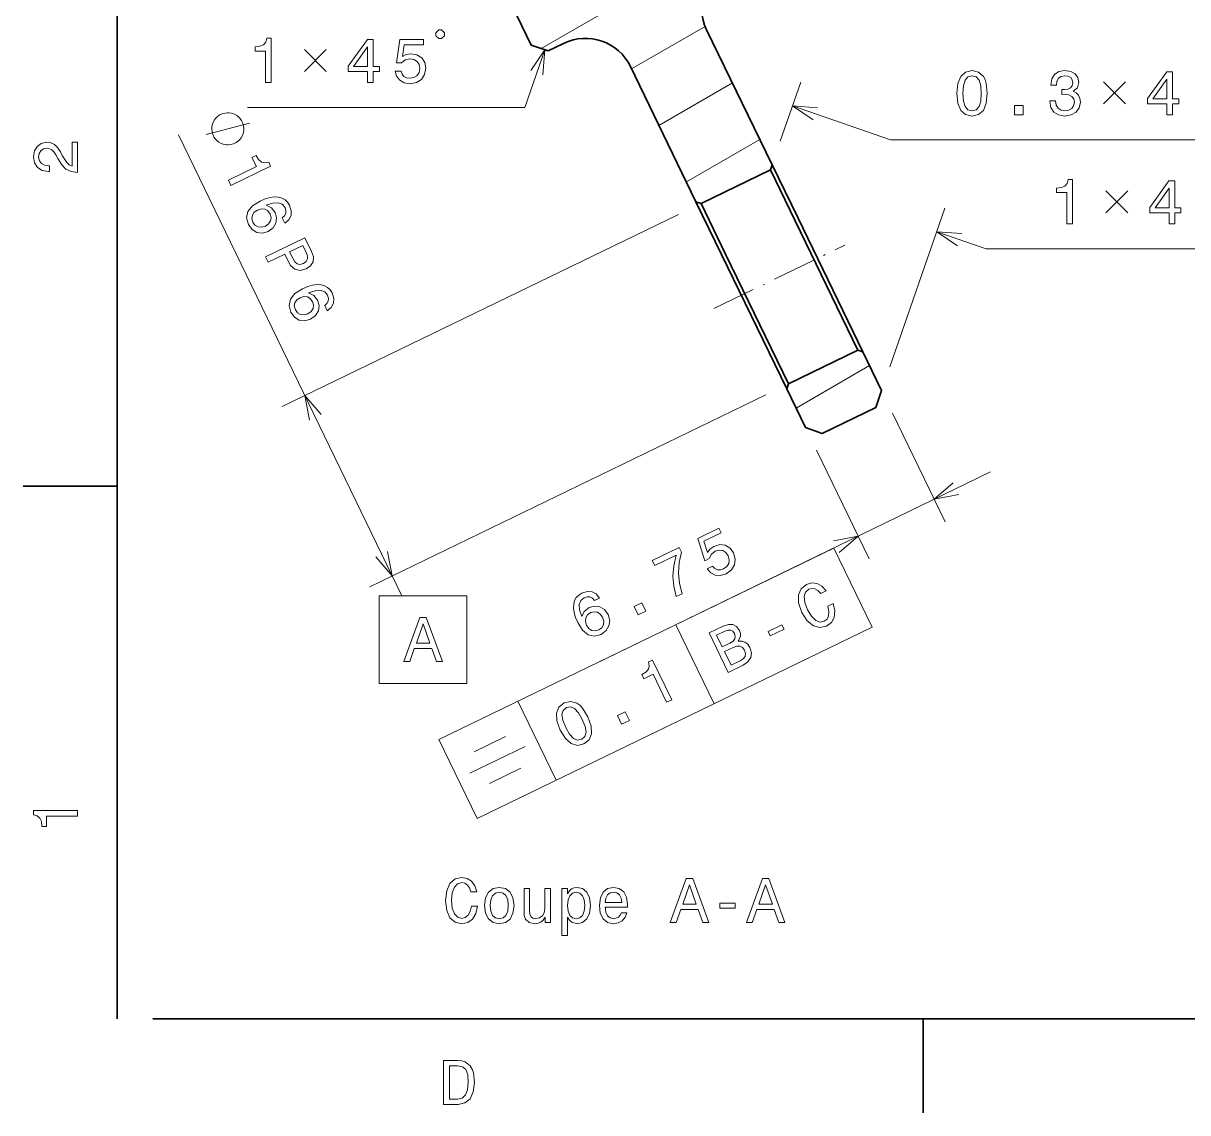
# Model space of a CAD drawing. Extents: x 0 to 297, y 0 to 210.
# Drawn here: x 2.5 to 95.4, y 2.5 to 89.4 of the extents above; entities that cross this region are included whole.
import ezdxf

# ---------------------------------------------------------------- set-up
doc = ezdxf.new("R2010")
doc.units = 0
doc.linetypes.add('DASHDOT', pattern=[18.5, 12, -3, 0.5, -3])

msp = doc.modelspace()

# ---------------------------------------------------------------- linework, layer by layer
at = {"color": 7, "lineweight": 35}
for p, q in [((10, 200), (10, 10)), ((12.844055, 10), (289.844055, 10))]:
    msp.add_line(p, q, dxfattribs=at)
at = {"color": 7, "lineweight": 13, "ltscale": 0.47381}
msp.add_line((43.838928, 87.402451), (60.252174, 96.878647), dxfattribs=at)
at = {"color": 7, "lineweight": 35, "ltscale": 0.175}
msp.add_line((39.987976, 93.978317), (43.041229, 87.679298), dxfattribs=at)
at = {"color": 7, "lineweight": 13, "ltscale": 0.169492}
msp.add_line((51.042458, 85.787903), (56.913826, 89.177742), dxfattribs=at)
at = {"color": 7, "lineweight": 35, "ltscale": 0.29935}
for p, q in [((62.255589, 78.129936), (57.032784, 88.904846)), ((50.958729, 85.96064), (56.181534, 75.185722))]:
    msp.add_line(p, q, dxfattribs=at)
at = {"color": 7, "lineweight": 35, "ltscale": 0.035355}
for p, q in [((44.377266, 87.215622), (43.041229, 87.679298)), ((70.990509, 60.109333), (70.526833, 58.773293)), ((64.916458, 57.165123), (66.252495, 56.701443))]:
    msp.add_line(p, q, dxfattribs=at)
at = {"color": 7, "lineweight": 35, "ltscale": 0.034375}
msp.add_line((45.614574, 87.815369), (44.377266, 87.215622), dxfattribs=at)
at = {"color": 7, "lineweight": 13, "ltscale": 0.121992}
msp.add_line((44.116707, 87.306046), (42.5168, 82.696114), dxfattribs=at)
at = {"color": 7, "lineweight": 13, "ltscale": 0.169191}
for p, q in [((53.229057, 81.27684), (59.090019, 84.660667)), ((55.415657, 76.76577), (61.276619, 80.149597)), ((64.162056, 58.721497), (70.023018, 62.105324))]:
    msp.add_line(p, q, dxfattribs=at)
at = {"color": 7, "lineweight": 13, "ltscale": 0.124416}
msp.add_line((62.910629, 80.019623), (64.54232, 84.721153), dxfattribs=at)
at = {"color": 7, "lineweight": 13, "ltscale": 0.206682}
msp.add_line((63.886578, 82.831703), (71.696877, 80.121094), dxfattribs=at)
at = {"color": 7, "lineweight": 13}
for p, q in [((42.5168, 82.696114), (20.392063, 82.696114)), ((14.886398, 80.5196), (31.945692, 45.325397)), ((71.696877, 80.121094), (101.293655, 80.121094)), ((54.782166, 74.175209), (23.167107, 58.8508)), ((79.347679, 71.418694), (101.472412, 71.418694)), ((61.761032, 59.777454), (30.145973, 44.453041)), ((48.022282, 38.273884), (79.690475, 53.62405)), ((35.665493, 32.270061), (67.17511, 47.543365)), ((38.718746, 25.971041), (70.228363, 41.244347))]:
    msp.add_line(p, q, dxfattribs=at)
at = {"color": 7, "lineweight": 35, "ltscale": 0.010607}
for p, q in [((62.116501, 77.729088), (62.255589, 78.129936)), ((56.582363, 75.046585), (56.181534, 75.185722)), ((69.094414, 63.333298), (69.495239, 63.194157)), ((63.560272, 60.650795), (63.421185, 60.249947))]:
    msp.add_line(p, q, dxfattribs=at)
at = {"color": 7, "lineweight": 35, "ltscale": 0.116963}
msp.add_line((64.296318, 73.919792), (62.25565, 78.129807), dxfattribs=at)
at = {"color": 7, "lineweight": 35, "ltscale": 0.15375}
for p, q in [((56.582363, 75.046585), (62.116501, 77.729088)), ((63.560272, 60.650795), (69.094414, 63.333298))]:
    msp.add_line(p, q, dxfattribs=at)
at = {"color": 7, "lineweight": 35, "ltscale": 0.112725}
msp.add_line((64.083443, 73.671188), (62.116714, 77.728645), dxfattribs=at)
at = {"color": 7, "lineweight": 35, "ltscale": 0.116993}
msp.add_line((56.181076, 75.186676), (58.222267, 70.975586), dxfattribs=at)
at = {"color": 7, "lineweight": 35, "ltscale": 0.112764}
msp.add_line((56.581886, 75.047569), (58.549301, 70.988693), dxfattribs=at)
at = {"color": 7, "lineweight": 13, "ltscale": 0.335607}
msp.add_line((71.646255, 61.998775), (76.047699, 74.680992), dxfattribs=at)
at = {"color": 7, "lineweight": 35, "ltscale": 0.287199}
for p, q in [((69.094246, 63.333633), (64.083443, 73.671188)), ((58.549301, 70.988693), (63.560108, 60.651131))]:
    msp.add_line(p, q, dxfattribs=at)
at = {"color": 7, "lineweight": 35, "ltscale": 0.297957}
msp.add_line((69.494827, 63.195004), (64.296318, 73.919792), dxfattribs=at)
at = {"color": 7, "lineweight": 13, "ltscale": 0.104679}
msp.add_line((75.39196, 72.79155), (79.347679, 71.418694), dxfattribs=at)
at = {"color": 7, "linetype": 'DASHDOT', "lineweight": 13, "ltscale": 0.290705}
msp.add_line((57.606228, 66.653816), (68.069984, 71.7258), dxfattribs=at)
at = {"color": 7, "lineweight": 35, "ltscale": 0.298007}
msp.add_line((58.222267, 70.975586), (63.421646, 60.249001), dxfattribs=at)
at = {"color": 7, "lineweight": 35, "ltscale": 0.085703}
for p, q in [((70.990509, 60.109333), (69.495239, 63.194157)), ((63.421185, 60.249947), (64.916458, 57.165123))]:
    msp.add_line(p, q, dxfattribs=at)
at = {"color": 7, "lineweight": 35, "ltscale": 0.11875}
msp.add_line((70.526833, 58.773293), (66.252495, 56.701443), dxfattribs=at)
at = {"color": 7, "lineweight": 13, "ltscale": 0.240765}
for p, q in [((71.862869, 58.309612), (76.06353, 49.643436)), ((65.788818, 55.365402), (69.989471, 46.699226))]:
    msp.add_line(p, q, dxfattribs=at)
at = {"color": 7, "lineweight": 35, "ltscale": 0.1875}
for p, q in [((10, 52.5), (2.5, 52.5)), ((74.300003, 10), (74.300003, 2.5))]:
    msp.add_line(p, q, dxfattribs=at)
at = {"color": 7, "lineweight": 13, "ltscale": 0.175}
for p, q in [((67.17511, 47.543365), (70.228363, 41.244347)), ((54.569813, 41.433338), (57.623066, 35.134319)), ((41.964512, 35.323315), (45.017765, 29.024294)), ((35.665493, 32.270061), (38.718746, 25.971041))]:
    msp.add_line(p, q, dxfattribs=at)
at = {"color": 7, "lineweight": 13, "ltscale": 0.0437}
msp.add_line((31.945692, 45.325397), (32.70813, 43.752449), dxfattribs=at)
at = {"color": 7, "lineweight": 13}
for points in [[(35.650131, 88.196114), (35.883469, 88.196114), (36.116798, 88.429443), (36.116798, 88.662781), (35.883469, 88.896111), (35.650131, 88.896111), (35.416801, 88.662781), (35.416801, 88.429443)], [(21.819298, 84.696114), (22.278229, 84.696114), (22.278229, 88.221329), (21.935291, 88.221329), (21.844513, 87.913696), (21.662956, 87.706924), (21.385578, 87.585884), (21.002293, 87.54554), (21.002293, 87.187469), (21.819298, 87.187469)], [(29.973473, 84.696114), (30.427364, 84.696114), (30.427364, 85.563553), (30.926645, 85.563553), (30.926645, 85.96701), (30.427364, 85.96701), (30.427364, 88.120468), (29.96843, 88.120468), (28.435291, 86.007355), (28.435291, 85.563553), (29.973473, 85.563553)], [(28.858921, 85.96701), (29.973473, 87.535446), (29.973473, 85.96701)], [(32.181396, 85.60894), (32.292351, 85.195396), (32.539467, 84.872627), (32.90258, 84.670898), (33.366558, 84.595245), (33.875923, 84.686028), (34.274338, 84.933144), (34.526501, 85.326515), (34.622322, 85.830841), (34.536587, 86.299858), (34.29451, 86.668015), (33.916267, 86.905045), (33.427078, 86.990784), (33.048836, 86.930267), (32.756325, 86.76384), (32.897537, 87.706924), (34.430679, 87.706924), (34.430679, 88.120468), (32.559639, 88.120468), (32.282265, 86.264557), (32.685722, 86.264557), (32.97823, 86.501587), (33.351429, 86.587326), (33.674194, 86.531845), (33.92131, 86.370468), (34.077652, 86.123344), (34.133129, 85.805626), (34.077652, 85.4879), (33.916267, 85.240784), (33.669151, 85.084442), (33.351429, 85.028969), (33.084137, 85.06427), (32.877365, 85.180267), (32.726067, 85.361816), (32.650421, 85.60894)], [(76.999466, 83.83075), (77.075119, 83.038963), (77.312149, 82.474121), (77.690392, 82.13118), (78.21489, 82.020226), (78.734337, 82.13118), (79.112579, 82.474121), (79.344566, 83.038963), (79.425262, 83.83075), (79.344566, 84.617493), (79.248749, 84.930168), (79.112579, 85.187378), (78.734337, 85.530319), (78.21489, 85.646309), (77.690392, 85.530319), (77.312149, 85.182335), (77.075119, 84.617493)], [(84.416039, 83.22052), (84.416039, 83.185211), (84.496735, 82.701065), (84.733765, 82.337952), (85.106964, 82.105965), (85.601196, 82.020226), (86.125694, 82.105965), (86.519066, 82.327866), (86.771225, 82.680893), (86.862, 83.134781), (86.821655, 83.432335), (86.710709, 83.674408), (86.529152, 83.861008), (86.287079, 83.997177), (86.614883, 84.269508), (86.730881, 84.703224), (86.655228, 85.096596), (86.43837, 85.39415), (86.085342, 85.58075), (85.601196, 85.646309), (85.147308, 85.565613), (84.799324, 85.343719), (84.57238, 84.990692), (84.496735, 84.521667), (84.496735, 84.486366), (84.94558, 84.486366), (84.985924, 84.809135), (85.11705, 85.041122), (85.328865, 85.182335), (85.626411, 85.232765), (85.888657, 85.192421), (86.080307, 85.08651), (86.196297, 84.915039), (86.241684, 84.683052), (86.196297, 84.435936), (86.075256, 84.269508), (85.863449, 84.16864), (85.575981, 84.138382), (85.379295, 84.143425), (85.379295, 83.74501), (85.626411, 83.755096), (85.944138, 83.709709), (86.181168, 83.588669), (86.32238, 83.391983), (86.37281, 83.134781), (86.317337, 82.842278), (86.171082, 82.625412), (85.939095, 82.48925), (85.631454, 82.443863), (85.313736, 82.494293), (85.081741, 82.645592), (84.935493, 82.887665), (84.88002, 83.22052)], [(93.750336, 82.121094), (94.204224, 82.121094), (94.204224, 82.988525), (94.703506, 82.988525), (94.703506, 83.391983), (94.204224, 83.391983), (94.204224, 85.545441), (93.745285, 85.545441), (92.212143, 83.432335), (92.212143, 82.988525), (93.750336, 82.988525)], [(77.48362, 83.83075), (77.523964, 84.440979), (77.650047, 84.879738), (77.876991, 85.13694), (78.21489, 85.227722), (78.547737, 85.13694), (78.774689, 84.879738), (78.900764, 84.440979), (78.941109, 83.83075), (78.900764, 83.215469), (78.774689, 82.776711), (78.547737, 82.519508), (78.21489, 82.433777), (77.876991, 82.519508), (77.650047, 82.776711), (77.523964, 83.215469)], [(92.63578, 83.391983), (93.750336, 84.960434), (93.750336, 83.391983)], [(81.602928, 82.121094), (82.298889, 82.121094), (82.298889, 82.872536), (81.602928, 82.872536)], [(19.380398, 79.845634), (19.485382, 79.896523), (19.669907, 80.050789), (19.801937, 80.179611), (19.881477, 80.28299), (19.988064, 80.464302), (20.06921, 80.698112), (20.097862, 80.906479), (20.099464, 81.036903), (20.075626, 81.219818), (20.026344, 81.455231), (19.975456, 81.560219), (19.924568, 81.665199), (19.770302, 81.849724), (19.641476, 81.981758), (19.538097, 82.061295), (19.356781, 82.167885), (19.122974, 82.249023), (18.914612, 82.277679), (18.784187, 82.279282), (18.601265, 82.255447), (18.365856, 82.206161), (18.260872, 82.155273), (18.155888, 82.104385), (17.971363, 81.950119), (17.839333, 81.821297), (17.759792, 81.717918), (17.653206, 81.536598), (17.57206, 81.302795), (17.543407, 81.094429), (17.541805, 80.964005), (17.565643, 80.781082), (17.614925, 80.54567), (17.665813, 80.440689), (17.716702, 80.335709), (17.870968, 80.151184), (17.999794, 80.01915), (18.103172, 79.939613), (18.284489, 79.833023), (18.518295, 79.751877), (18.726658, 79.723228), (18.857082, 79.721619), (19.040005, 79.745461), (19.275414, 79.794746)], [(6.833213, 77.519447), (6.833213, 79.925072), (6.399496, 79.925072), (6.399496, 78.023773), (6.162464, 78.129684), (5.965778, 78.311241), (5.607709, 78.871033), (5.456412, 79.168587), (5.239553, 79.501442), (4.987392, 79.738472), (4.689842, 79.874641), (4.351945, 79.925072), (3.928314, 79.839333), (3.595461, 79.602303), (3.383646, 79.239189), (3.307997, 78.770172), (3.393732, 78.286018), (3.630764, 77.91787), (4.009006, 77.680832), (4.508286, 77.600143), (4.578891, 77.600143), (4.578891, 78.059074), (4.538545, 78.059074), (4.195605, 78.104462), (3.943444, 78.240631), (3.782061, 78.457489), (3.726585, 78.744957), (3.777017, 79.03746), (3.903098, 79.254318), (4.099784, 79.395531), (4.346902, 79.445961), (4.578891, 79.41066), (4.775577, 79.314842), (4.947046, 79.153458), (5.098343, 78.931557), (5.259727, 78.634003), (5.572406, 78.139771), (5.90526, 77.791786), (6.308718, 77.585014), (6.818084, 77.519447)], [(18.864349, 76.898148), (19.064529, 76.485176), (22.236729, 78.022797), (22.087147, 78.331398), (21.770721, 78.2789), (21.505463, 78.352081), (21.275558, 78.548889), (21.072075, 78.876198), (20.749863, 78.720016), (21.10622, 77.984825)], [(85.77491, 73.418694), (86.233849, 73.418694), (86.233849, 76.943909), (85.890907, 76.943909), (85.800125, 76.636269), (85.618576, 76.429497), (85.341194, 76.308464), (84.957909, 76.268112), (84.957909, 75.910049), (85.77491, 75.910049)], [(93.929092, 73.418694), (94.38298, 73.418694), (94.38298, 74.286125), (94.882263, 74.286125), (94.882263, 74.689583), (94.38298, 74.689583), (94.38298, 76.843048), (93.924049, 76.843048), (92.390907, 74.729935), (92.390907, 74.286125), (93.929092, 74.286125)], [(92.814537, 74.689583), (93.929092, 76.258026), (93.929092, 74.689583)], [(23.362328, 73.480667), (23.688126, 73.745079), (23.863628, 74.076744), (23.886497, 74.468933), (23.751915, 74.896889), (23.590363, 75.149246), (23.391949, 75.338898), (23.152275, 75.474922), (22.869007, 75.550583), (22.553413, 75.565742), (22.200958, 75.518204), (21.811646, 75.407959), (21.398945, 75.230331), (20.789719, 74.845352), (20.430069, 74.396408), (20.322483, 73.901505), (20.464752, 73.365189), (20.759819, 72.964577), (21.135895, 72.73214), (21.577309, 72.677086), (22.041294, 72.806717), (22.435028, 73.092842), (22.665127, 73.462181), (22.717701, 73.885582), (22.596737, 74.320137), (22.296997, 74.707268), (21.882137, 74.904099), (22.414333, 75.077995), (22.843243, 75.106552), (23.164326, 74.987572), (23.38652, 74.714172), (23.460201, 74.469666), (23.44849, 74.251015), (23.344646, 74.06057), (23.15995, 73.898186)], [(21.82338, 73.24472), (21.513279, 73.156059), (21.233852, 73.177536), (20.989639, 73.311363), (20.821072, 73.543503), (20.736668, 73.83326), (20.778362, 74.105667), (20.932404, 74.342865), (21.198513, 74.522293), (21.501881, 74.613297), (21.776768, 74.589615), (22.014103, 74.446846), (22.200405, 74.189674), (22.269272, 73.920418), (22.232254, 73.661484), (22.080551, 73.431023)], [(21.829803, 70.780266), (22.032181, 70.362755), (23.36187, 71.007278), (23.586246, 70.544388), (23.83551, 70.087952), (24.174728, 69.792809), (24.599911, 69.701866), (25.061562, 69.824753), (25.421047, 70.077469), (25.618965, 70.397583), (25.646233, 70.780693), (25.507252, 71.217728), (24.979313, 72.306892)], [(25.066513, 71.144203), (25.171268, 70.858711), (25.181831, 70.617241), (25.080189, 70.422256), (24.850384, 70.260422), (24.56517, 70.178223), (24.346939, 70.223763), (24.164066, 70.392921), (24.002789, 70.667831), (23.74762, 71.19426), (24.79594, 71.7024)], [(26.752331, 66.486916), (27.078129, 66.75132), (27.253632, 67.082993), (27.276501, 67.475174), (27.141918, 67.903137), (26.980366, 68.155495), (26.781952, 68.345146), (26.542278, 68.481171), (26.25901, 68.556831), (25.943417, 68.571991), (25.590961, 68.524452), (25.201649, 68.414207), (24.788948, 68.23658), (24.179722, 67.851601), (23.820072, 67.402657), (23.712486, 66.907753), (23.854755, 66.371437), (24.149822, 65.970825), (24.525898, 65.738388), (24.967312, 65.683334), (25.431297, 65.812965), (25.825031, 66.099091), (26.05513, 66.46843), (26.107704, 66.89183), (25.98674, 67.326385), (25.687, 67.713516), (25.272141, 67.910347), (25.804337, 68.084244), (26.233246, 68.112801), (26.554329, 67.99382), (26.776524, 67.720421), (26.850204, 67.475906), (26.838493, 67.257263), (26.73465, 67.066818), (26.549953, 66.904434)], [(25.213383, 66.250969), (24.903282, 66.1623), (24.623856, 66.183784), (24.379642, 66.317612), (24.211075, 66.549751), (24.126671, 66.839508), (24.168365, 67.111916), (24.322407, 67.349113), (24.588516, 67.528542), (24.891884, 67.619545), (25.166771, 67.595863), (25.404106, 67.453094), (25.590408, 67.195923), (25.659275, 66.926666), (25.622257, 66.667732), (25.470554, 66.437271)], [(57.077984, 45.900333), (57.358204, 45.576595), (57.721359, 45.393936), (58.136101, 45.370792), (58.586613, 45.505096), (59.005375, 45.80896), (59.256104, 46.205109), (59.311432, 46.669075), (59.177685, 47.164692), (58.895958, 47.549347), (58.517544, 47.775047), (58.073792, 47.823364), (57.596188, 47.687138), (57.282219, 47.467697), (57.091599, 47.190353), (56.807312, 48.100586), (58.186928, 48.76931), (58.006546, 49.141441), (56.322876, 48.325336), (56.882782, 46.534294), (57.245838, 46.710274), (57.405666, 47.051155), (57.704094, 47.291084), (58.018738, 47.38195), (58.311501, 47.344513), (58.559975, 47.190334), (58.748478, 46.928627), (58.837143, 46.618523), (58.799706, 46.32576), (58.645527, 46.077286), (58.38382, 45.888783), (58.127895, 45.803963), (57.891235, 45.818153), (57.6759, 45.915535), (57.500038, 46.104912)], [(54.608906, 43.689117), (55.067265, 43.911293), (54.854065, 44.732685), (54.778519, 45.559151), (54.83609, 46.388496), (55.026909, 47.231987), (54.84433, 47.608658), (52.684147, 46.561577), (52.884323, 46.148598), (54.608841, 46.984505), (54.406605, 46.129875), (54.340099, 45.307411), (54.406845, 44.499096)], [(30.904646, 43.752449), (30.904646, 36.752449), (37.904648, 36.752449), (37.904648, 43.752449)], [(48.489815, 43.564537), (48.22541, 43.890335), (47.893745, 44.065838), (47.501556, 44.088707), (47.073597, 43.954124), (46.821243, 43.792572), (46.631592, 43.594162), (46.495564, 43.354485), (46.419899, 43.071213), (46.404739, 42.755623), (46.452286, 42.403168), (46.562531, 42.013855), (46.740154, 41.601154), (47.12513, 40.991928), (47.574074, 40.632278), (48.068977, 40.524693), (48.605297, 40.666962), (49.005909, 40.962029), (49.238346, 41.338104), (49.293396, 41.779518), (49.163773, 42.243504), (48.877647, 42.637238), (48.508308, 42.86734), (48.084908, 42.919914), (47.650349, 42.798943), (47.263214, 42.499207), (47.066387, 42.084343), (46.892487, 42.616543), (46.86393, 43.045456), (46.982914, 43.366539), (47.256317, 43.58873), (47.500824, 43.662415), (47.719471, 43.650703), (47.909916, 43.54686), (48.0723, 43.36216)], [(51.564682, 42.213524), (52.190956, 42.51709), (51.86319, 43.193279), (51.236919, 42.889713)], [(32.871506, 38.502449), (33.33548, 38.502449), (33.703636, 39.531265), (35.100613, 39.531265), (35.468765, 38.502449), (35.942833, 38.502449), (34.66185, 42.007492), (34.147442, 42.007492)], [(48.725765, 42.025589), (48.81443, 41.715485), (48.792946, 41.436058), (48.659122, 41.191849), (48.426979, 41.023281), (48.13723, 40.938877), (47.864819, 40.980576), (47.627621, 41.134613), (47.448193, 41.400723), (47.357193, 41.704086), (47.380871, 41.978977), (47.523636, 42.216309), (47.780807, 42.402618), (48.050068, 42.471481), (48.309002, 42.434464), (48.539459, 42.282761)], [(33.865021, 39.959938), (34.404648, 41.503166), (34.944271, 39.959938)], [(6.833213, 26.159222), (6.833213, 26.618156), (3.307997, 26.618156), (3.307997, 26.275217), (3.615634, 26.184439), (3.822406, 26.002882), (3.943444, 25.725506), (3.98379, 25.34222), (4.341859, 25.34222), (4.341859, 26.159222)], [(38.264458, 18.97891), (38.163593, 18.555279), (37.997166, 18.252686), (37.765179, 18.066086), (37.492844, 18.005568), (37.165035, 18.096346), (36.907829, 18.368679), (36.736359, 18.812483), (36.680885, 19.427757), (36.736359, 20.037987), (36.902786, 20.486835), (37.159992, 20.759169), (37.492844, 20.85499), (37.734921, 20.804558), (37.941692, 20.663347), (38.103073, 20.436403), (38.214027, 20.123722), (38.69313, 20.123722), (38.541836, 20.602829), (38.279587, 20.965942), (37.921516, 21.192886), (37.492844, 21.273579), (36.958263, 21.147497), (36.549759, 20.794472), (36.287514, 20.2145), (36.196735, 19.427757), (36.287514, 18.641014), (36.549759, 18.061043), (36.958263, 17.702974), (37.492844, 17.581936), (37.961864, 17.677757), (38.340107, 17.945049), (38.607399, 18.38381), (38.748608, 18.97891)], [(39.308407, 19.029343), (39.389099, 18.414068), (39.621086, 17.960178), (39.989243, 17.677757), (40.483479, 17.581936), (40.972672, 17.677757), (41.340828, 17.955135), (41.572815, 18.409025), (41.65855, 19.029343), (41.572815, 19.644615), (41.340828, 20.10355), (40.972672, 20.380928), (40.483479, 20.481792), (39.989243, 20.380928), (39.621086, 20.098507), (39.389099, 19.644615)], [(45.930164, 19.967382), (45.930164, 20.385971), (45.486359, 20.385971), (45.486359, 16.628765), (45.930164, 16.628765), (45.930164, 18.091303), (46.086502, 17.854271), (46.263016, 17.697929), (46.706821, 17.581936), (47.130451, 17.677757), (47.463306, 17.965221), (47.680164, 18.419111), (47.760857, 19.034386), (47.680164, 19.644615), (47.463306, 20.098507), (47.130451, 20.380928), (46.706821, 20.481792), (46.464745, 20.451532), (46.257973, 20.355711), (46.081459, 20.194328)], [(48.935928, 18.903261), (50.711143, 18.903261), (50.716187, 19.110033), (50.635494, 19.690004), (50.413593, 20.123722), (50.06057, 20.385971), (49.591545, 20.481792), (49.132614, 20.380928), (48.779587, 20.098507), (48.552643, 19.639572), (48.471951, 19.034386), (48.5476, 18.414068), (48.774544, 17.960178), (49.122528, 17.677757), (49.576416, 17.581936), (49.969788, 17.647497), (50.292557, 17.818968), (50.529587, 18.091303), (50.665756, 18.454414), (50.226994, 18.454414), (50.136215, 18.252686), (50.005093, 18.101389), (49.631893, 17.98035), (49.344429, 18.035826), (49.127571, 18.212339), (48.986359, 18.499804), (48.935928, 18.888132)], [(54.130455, 17.677757), (54.594429, 17.677757), (54.962585, 18.706575), (56.359558, 18.706575), (56.727715, 17.677757), (57.201778, 17.677757), (55.920799, 21.1828), (55.406387, 21.1828)], [(55.12397, 19.13525), (55.663593, 20.678478), (56.203217, 19.13525)], [(60.202499, 17.677757), (60.666473, 17.677757), (61.03463, 18.706575), (62.431606, 18.706575), (62.799759, 17.677757), (63.273827, 17.677757), (61.992844, 21.1828), (61.478436, 21.1828)], [(61.196014, 19.13525), (61.735641, 20.678478), (62.275265, 19.13525)], [(39.762295, 19.034386), (39.807686, 19.488276), (39.948895, 19.816086), (40.175842, 20.017815), (40.483479, 20.088421), (40.786072, 20.017815), (41.013016, 19.821129), (41.154228, 19.488276), (41.204659, 19.034386), (41.154228, 18.575451), (41.013016, 18.242599), (40.786072, 18.040869), (40.483479, 17.975307), (40.175842, 18.040869), (39.948895, 18.242599), (39.807686, 18.575451)], [(44.56345, 20.385971), (44.119644, 20.385971), (44.119644, 18.822571), (44.069214, 18.459457), (43.922958, 18.19721), (43.696014, 18.035826), (43.398464, 17.985394), (43.16143, 18.02574), (43.010136, 18.146778), (42.9244, 18.35355), (42.904228, 18.646057), (42.904228, 20.385971), (42.460423, 20.385971), (42.460423, 18.605711), (42.475552, 18.247643), (42.571373, 17.950092), (42.86388, 17.677757), (43.332901, 17.581936), (43.585064, 17.617239), (43.801922, 17.708017), (43.988522, 17.864357), (44.139816, 18.091303), (44.139816, 17.677757), (44.56345, 17.677757)], [(46.631172, 17.98035), (46.333622, 18.045914), (46.116764, 18.247643), (45.980598, 18.575451), (45.935207, 19.034386), (45.980598, 19.488276), (46.116764, 19.816086), (46.333622, 20.012772), (46.631172, 20.083378), (46.903507, 20.012772), (47.120365, 19.811043), (47.256531, 19.483232), (47.306965, 19.034386), (47.256531, 18.580496), (47.120365, 18.247643), (46.903507, 18.045914)], [(48.935928, 19.276461), (48.991402, 19.624443), (49.127571, 19.881647), (49.334343, 20.037987), (49.606678, 20.093464), (49.87397, 20.037987), (50.080742, 19.881647), (50.206821, 19.624443), (50.252213, 19.276461)], [(58.089386, 18.832657), (59.309849, 18.832657), (59.309849, 19.231071), (58.089386, 19.231071)], [(37.194958, 6.666787), (36.029972, 6.666787), (36.029972, 3.166787), (37.194958, 3.166787), (37.744667, 3.277738), (38.153168, 3.615634), (38.405331, 4.165346), (38.496109, 4.916787), (38.415417, 5.683357), (38.314552, 5.985951), (38.173344, 6.228026), (37.764839, 6.555836), (37.497551, 6.636527)], [(37.159653, 6.248199), (37.542938, 6.17255), (37.805187, 5.940562), (37.961525, 5.527017), (38.011959, 4.916787), (37.956482, 4.326729), (37.800144, 3.913184), (37.532852, 3.666066), (37.159653, 3.585375), (36.498989, 3.585375), (36.498989, 6.248199)]]:
    msp.add_lwpolyline(points, close=True, dxfattribs=at)
for points in [[(24.928089, 85.571114), (26.678089, 87.321114)], [(24.928089, 87.321114), (26.678089, 85.571114)], [(43.972332, 85.311264), (44.116707, 87.306046), (42.994286, 85.650703)], [(88.704941, 82.996094), (90.454941, 84.746094)], [(88.704941, 84.746094), (90.454941, 82.996094)], [(65.881363, 82.687332), (63.886578, 82.831703), (65.541924, 81.709282)], [(17.093216, 80.552094), (20.548054, 81.448814)], [(88.883698, 74.293694), (90.633698, 76.043694)], [(88.883698, 76.043694), (90.633698, 74.293694)], [(77.386742, 72.647179), (75.39196, 72.79155), (77.047302, 71.669128)], [(26.275261, 58.210545), (24.966827, 59.723156), (25.343658, 57.75898)], [(76.703781, 52.751591), (75.19117, 51.443153), (77.15535, 51.819988)], [(67.604507, 47.190514), (69.117119, 48.498947), (67.152939, 48.122116)], [(30.637257, 46.838013), (31.945692, 45.325397), (31.568861, 47.289577)], [(38.136974, 29.578539), (40.341629, 30.647177), (42.546288, 31.715815)], [(38.471176, 31.296329), (40.990784, 32.517632)], [(39.692474, 28.776722), (42.212086, 29.998024)]]:
    msp.add_lwpolyline(points, dxfattribs=at)
at = {"color": 7, "lineweight": 5}
for points in [[(66.691948, 42.920876), (66.785965, 42.49567), (66.768188, 42.150787), (66.640823, 41.881687), (66.422157, 41.708443), (66.087578, 41.647144), (65.737343, 41.780022), (65.389465, 42.104591), (65.071175, 42.634052), (64.854927, 43.207371), (64.808914, 43.683865), (64.92157, 44.041115), (65.179298, 44.272522), (65.419128, 44.332729), (65.666786, 44.295849), (65.911003, 44.162022), (66.147224, 43.92905), (66.578354, 44.138023), (66.233231, 44.503162), (65.838867, 44.715523), (65.417664, 44.763561), (64.996719, 44.649193), (64.570663, 44.302567), (64.357056, 43.806713), (64.374039, 43.170433), (64.635513, 42.422878), (65.060364, 41.754513), (65.549316, 41.347008), (66.073097, 41.202976), (66.606934, 41.327232), (66.987198, 41.618034), (67.210976, 42.02354), (67.260117, 42.53495), (67.127617, 43.13205)], [(59.542873, 40.111305), (59.73296, 40.5285), (59.728859, 40.745087), (59.650497, 40.97612), (59.426521, 41.287888), (59.130745, 41.447159), (58.772247, 41.458336), (58.346489, 41.319218), (57.225552, 40.775879), (58.752178, 37.626369), (59.936649, 38.200504), (60.327904, 38.468613), (60.55085, 38.806461), (60.603008, 39.196033), (60.477505, 39.628391), (60.306877, 39.87635), (60.090172, 40.045925), (59.833992, 40.123512)], [(58.893791, 39.970421), (58.276596, 39.671253), (57.825645, 40.601585), (58.479145, 40.918346), (58.737408, 41.009907), (58.949455, 41.011806), (59.122025, 40.921719), (59.259521, 40.73056), (59.319866, 40.502003), (59.281342, 40.303989), (59.139267, 40.123035)], [(62.109535, 40.537163), (63.207779, 41.069504), (63.034, 41.42802), (61.935757, 40.895679)], [(59.704151, 38.552975), (58.987114, 38.205414), (58.461372, 39.290047), (59.137566, 39.617809), (59.438869, 39.724625), (59.689285, 39.72831), (59.891006, 39.624329), (60.046238, 39.408142), (60.126381, 39.138741), (60.096516, 38.911297), (59.956505, 38.714527)], [(53.837315, 35.244041), (54.25029, 35.444218), (52.712666, 38.616421), (52.404068, 38.466835), (52.456562, 38.15041), (52.383377, 37.885155), (52.186573, 37.655251), (51.859268, 37.451763), (52.01545, 37.129551), (52.750637, 37.485912)], [(45.355785, 33.032795), (45.769218, 32.353294), (46.228886, 31.948406), (46.718834, 31.804789), (47.239201, 31.933723), (47.658241, 32.260136), (47.849022, 32.733715), (47.811409, 33.343182), (47.538658, 34.090878), (47.122887, 34.763638), (46.900276, 35.003212), (46.665558, 35.175266), (46.17561, 35.318882), (45.657581, 35.196686), (45.236202, 34.863533), (45.047619, 34.385418), (45.080696, 33.77375)], [(45.791451, 33.243973), (45.561588, 33.810692), (45.483665, 34.260509), (45.575695, 34.590946), (45.84016, 34.820019), (46.179276, 34.883514), (46.495682, 34.751053), (46.800514, 34.411224), (47.102993, 33.8797), (47.335056, 33.308441), (47.412979, 32.858624), (47.320946, 32.528187), (47.058823, 32.305855), (46.717365, 32.235622), (46.400959, 32.36808), (46.096127, 32.707909)], [(50.243969, 33.502277), (50.870239, 33.805843), (50.542477, 34.482037), (49.916206, 34.178471)]]:
    msp.add_lwpolyline(points, close=True, dxfattribs=at)
at = {"color": 7, "lineweight": 35}
for centre, start, end in [((60.632225, 90.649567), 115.860335, 205.860334), ((47.359291, 84.215927), 25.860341, 115.860335)]:
    msp.add_arc(centre, 4, start, end, dxfattribs=at)

doc.saveas('drawing.dxf')
